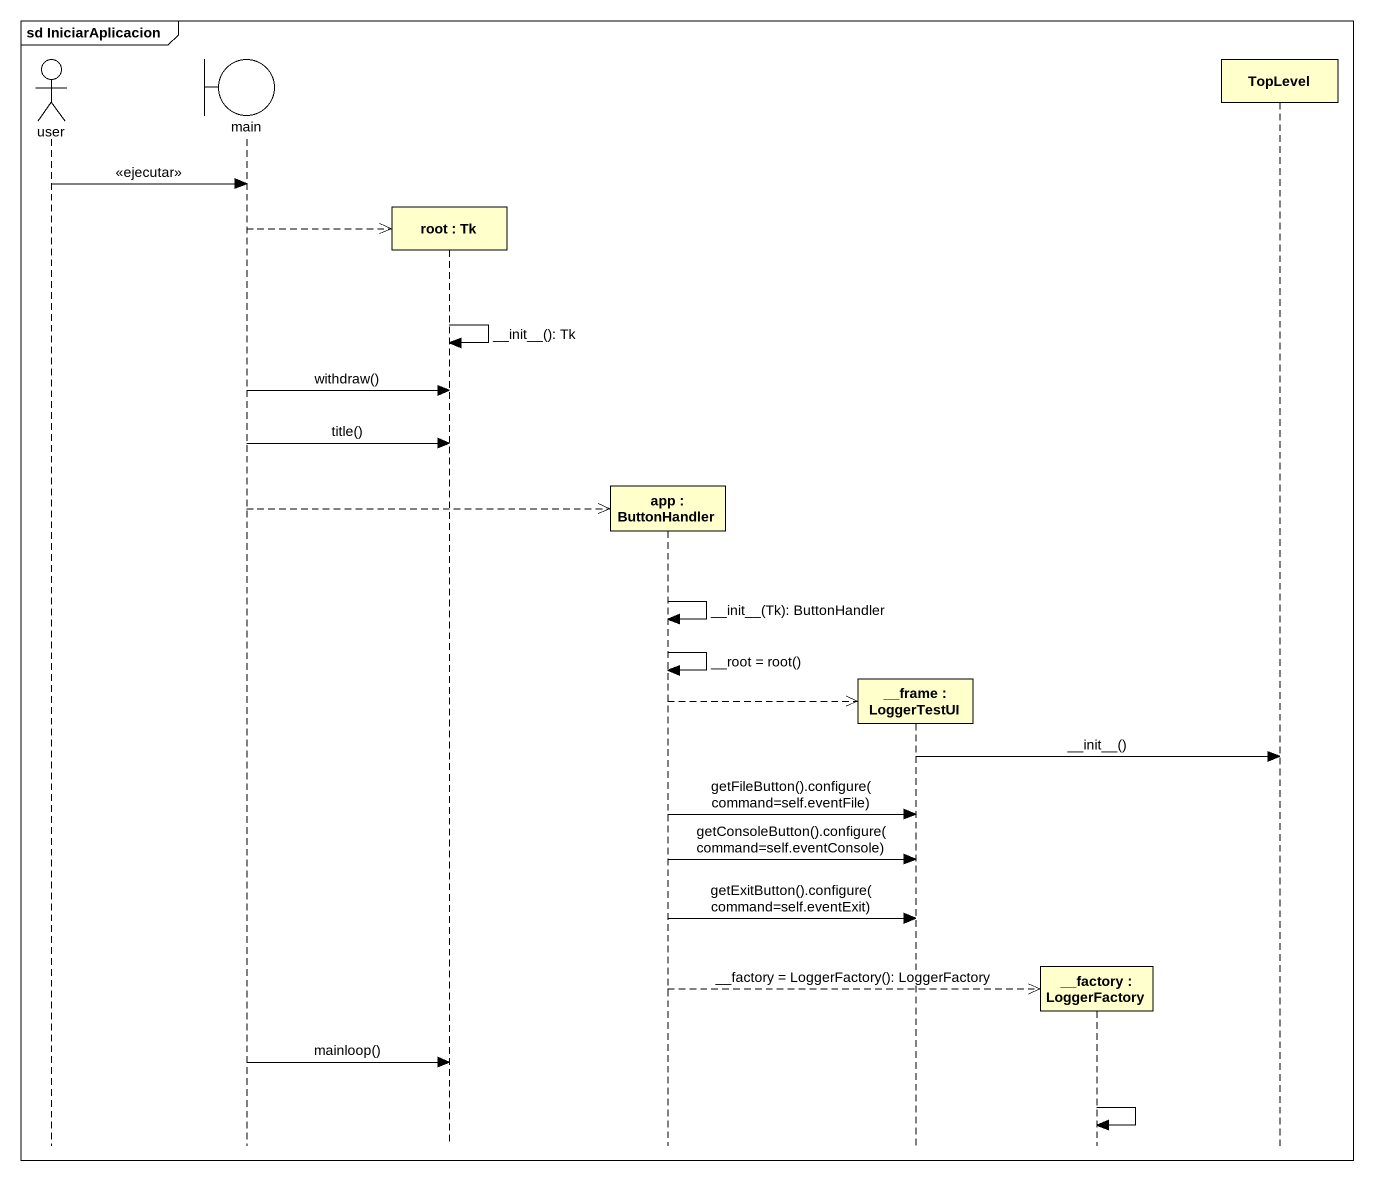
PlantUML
@startuml
mainframe sd IniciarAplicacion
hide footbox
actor user
boundary main
participant "root : Tk" as root
participant "app : ButtonHandler" as app
participant "__frame : LoggerTestUI" as frame_
participant "__factory : LoggerFactory" as factory
participant TopLevel

user -> main : <<ejecutar>>
main -->> root **
root -> root : ~__init~__(): Tk
main -> root : withdraw()
main -> root : title()
main -->> app **
app -> app : ~__init~__(Tk): ButtonHandler
app -> app : __root = root()
app -->> frame_ **
frame_ -> TopLevel : ~__init~__()
app -> frame_ : getFileButton().configure(command=self.eventFile)
app -> frame_ : getConsoleButton().configure(command=self.eventConsole)
app -> frame_ : getExitButton().configure(command=self.eventExit)
app -->> factory ** : __factory = LoggerFactory(): LoggerFactory
main -> root : mainloop()
factory -> factory
@enduml
